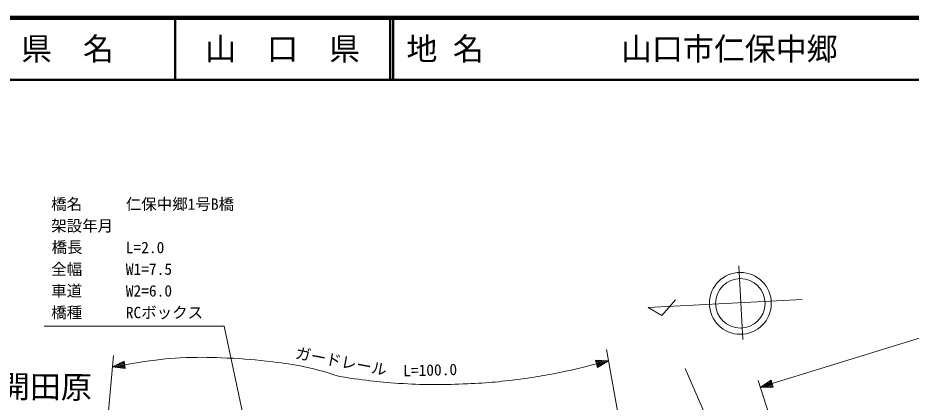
# Model space of a CAD drawing. Units: millimetres, scale not verified. Extents: x 40000 to 680000, y 20000 to 380000.
# Drawn here: x 307608 to 451904, y 317956 to 380000 of the extents above; entities that cross this region are included whole.
import ezdxf
from ezdxf.enums import TextEntityAlignment as Align

# ---------------------------------------------------------------- set-up
doc = ezdxf.new("R2010")
doc.units = ezdxf.units.MM
doc.header["$LTSCALE"] = 1000
doc.layers.add('M-BMK-HTXT', color=7, linetype='Continuous')
doc.layers.add('M-TTL-TXT', color=7, linetype='Continuous')
for name, color, linetype, lineweight in [('M-BMK-SRVR', 3, 'Continuous', 13), ('M-STR-HTXT', 7, 'Continuous', 13), ('M-TTL', 2, 'Continuous', 140), ('M-TTL-LINE', 7, 'Continuous', 50)]:
    doc.layers.add(name, color=color, linetype=linetype, lineweight=lineweight)
doc.styles.add('ＭＳ ゴシック', font='')
doc.styles.get('ＭＳ ゴシック').set_extended_font_data('MS Gothic')

msp = doc.modelspace()

# ---------------------------------------------------------------- linework, layer by layer
at = {"layer": 'M-BMK-SRVR'}
for p, q in [((424713, 328063), (424096, 339956)), ((434287, 334528), (409403, 333237)), ((411650, 331948), (413863, 334454)), ((409403, 333237), (411650, 331948)), ((434652, 279076), (415422, 323388))]:
    msp.add_line(p, q, dxfattribs=at)
for radius in [5000, 4000]:
    msp.add_circle((424315, 333903), radius, dxfattribs=at)
at = {"layer": 'M-STR-HTXT'}
for p, q in [((429463, 320952), (485873, 338407)), ((410113, 285704), (402683, 326442)), ((320268, 294113), (323040, 325483)), ((403011, 324648), (400925, 324737)), ((400925, 324737), (401220, 323574)), ((401342, 324719), (400954, 324621)), ((400984, 324505), (401759, 324702)), ((402176, 324684), (401013, 324389)), ((322880, 323674), (324754, 324596)), ((322880, 323674), (324853, 324004)), ((322880, 323674), (324952, 323412)), ((324833, 324122), (323255, 323859)), ((324873, 323886), (323294, 323622)), ((323630, 324043), (324813, 324241)), ((323709, 323569), (324892, 323767)), ((324793, 324359), (324004, 324227)), ((324912, 323649), (324123, 323517)), ((324379, 324411), (324774, 324477)), ((324537, 323465), (324932, 323530)), ((324952, 323412), (324754, 324596)), ((324853, 324004), (327715, 324482)), ((401072, 324156), (397475, 323243)), ((401043, 324272), (402594, 324666)), ((403011, 324648), (401072, 324156)), ((401102, 324040), (402653, 324433)), ((402294, 324218), (401131, 323923)), ((401161, 323807), (401936, 324004)), ((401578, 323789), (401190, 323691)), ((403011, 324648), (401220, 323574)), ((436081, 293589), (427207, 321444)), ((427552, 320360), (429286, 321525)), ((427552, 320360), (429463, 320952)), ((427552, 320360), (429640, 320378)), ((429428, 321066), (427899, 320593)), ((429498, 320837), (427970, 320364)), ((428246, 320826), (429392, 321181)), ((428388, 320368), (429534, 320722)), ((429357, 321295), (428592, 321059)), ((429569, 320608), (428805, 320371)), ((428939, 321292), (429321, 321410)), ((429223, 320375), (429605, 320493)), ((429640, 320378), (429286, 321525))]:
    msp.add_line(p, q, dxfattribs=at)
msp.add_lwpolyline([(351337, 281326), (340955, 330247), (311852, 330247)], dxfattribs=at)
for points, knots in [([(327715, 324482), (331054, 324897), (332026, 325027), (334804, 325135), (337396, 325235), (338852, 325189), (341444, 325080), (344318, 324960), (345924, 324784), (348781, 324451), (350786, 324217), (351913, 324080), (353889, 323670), (356145, 323201), (356932, 322933), (359571, 322089)], [0, 0, 0, 0, 1, 1, 1, 2, 2, 2, 3, 3, 3, 4, 4, 4, 5, 5, 5, 5]), ([(397475, 323243), (393388, 322386), (392213, 322147), (388803, 321687), (385210, 321202), (383178, 321022), (379555, 320884), (375786, 320740), (373665, 320738), (369898, 320946), (365846, 321169), (364426, 321388), (359571, 322089)], [0, 0, 0, 0, 1, 1, 1, 2, 2, 2, 3, 3, 3, 4, 4, 4, 4])]:
    msp.add_open_spline(points, degree=3, knots=knots, dxfattribs=at)
at = {"layer": 'M-TTL'}
msp.add_line((680000, 380000), (40000, 380000), dxfattribs=at)
at = {"layer": 'M-TTL-LINE'}
for p, q in [((333000, 380000), (333000, 370000)), ((367750, 380000), (367750, 370000)), ((368250, 380000), (368250, 370000)), ((40000, 370000), (680000, 370000))]:
    msp.add_line(p, q, dxfattribs=at)

# ---------------------------------------------------------------- texts
at = {"layer": 'M-BMK-HTXT', "style": 'ＭＳ ゴシック'}
msp.add_text('井開田原', height=3666, rotation=359.482, dxfattribs=at).set_placement((309558, 320455), align=Align.MIDDLE_CENTER)
at = {"layer": 'M-STR-HTXT', "style": 'ＭＳ ゴシック'}
for s, p in [('橋名', (312991, 348458)), ('仁保中郷1号B橋', (325036, 348458)), ('架設年月', (312991, 344958)), ('橋長', (313059, 341509)), ('L=2.0', (325036, 341458)), ('全幅', (312991, 337958)), ('W1=7.5', (325036, 337958)), ('車道', (312991, 334458)), ('W2=6.0', (325036, 334458)), ('橋種', (312991, 330958)), ('RCボックス', (325036, 330958))]:
    msp.add_text(s, height=1833, dxfattribs=at).set_placement(p, align=Align.BOTTOM_LEFT)
for s, rotation, p in [('ガードレール', 349.135, (352205, 324513)), ('L=100.0', 1.554, (369881, 321552))]:
    msp.add_text(s, height=1832, rotation=rotation, dxfattribs=at).set_placement(p, align=Align.BOTTOM_LEFT)
at = {"layer": 'M-TTL-TXT', "style": 'ＭＳ ゴシック'}
for s, p in [('県\u3000名', (315625, 375000)), ('山\u3000口\u3000県', (350375, 375000))]:
    msp.add_text(s, height=3666, dxfattribs=at).set_placement(p, align=Align.MIDDLE_CENTER)
for s, p in [('地 名', (370380, 375000)), ('山口市仁保中郷', (405024, 375000))]:
    msp.add_text(s, height=3666, dxfattribs=at).set_placement(p, align=Align.MIDDLE_LEFT)

doc.saveas('drawing.dxf')
